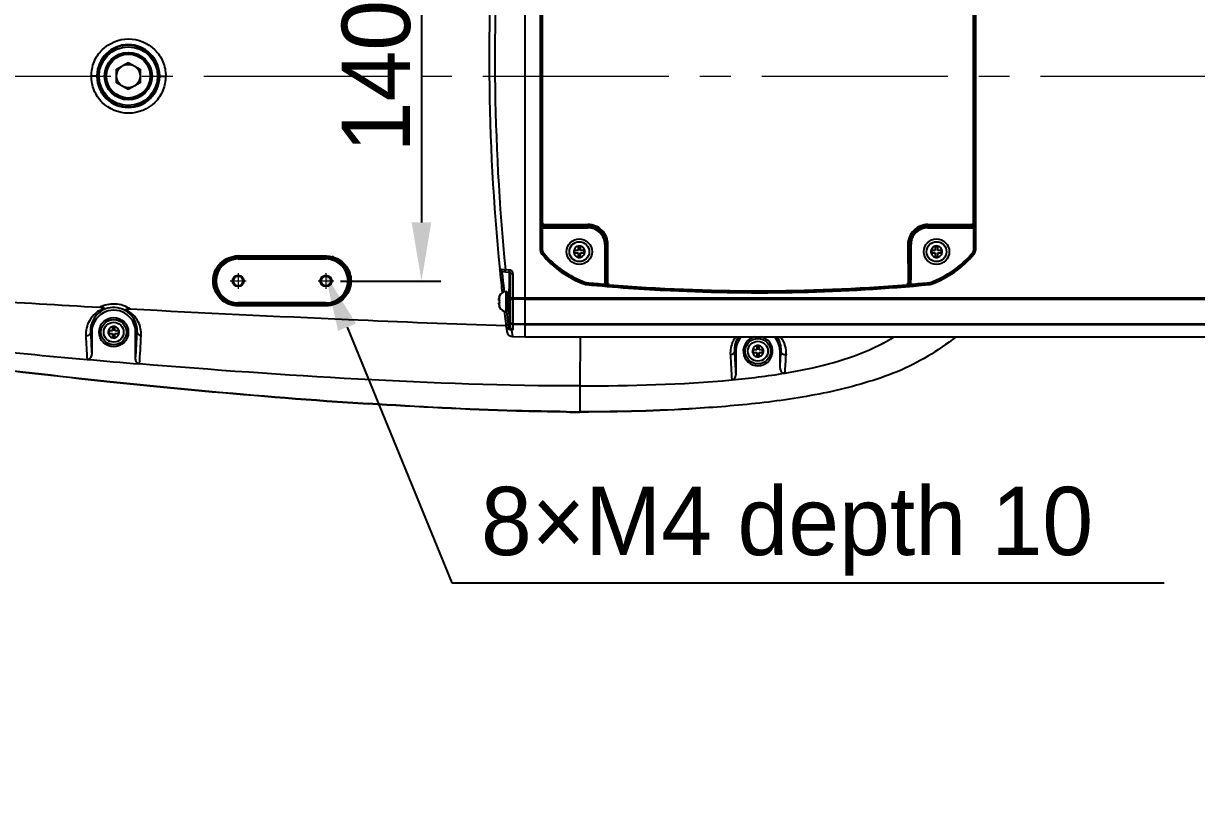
# Model space of a CAD drawing. Header units: millimetres. Extents: x 4086 to 8300, y 123 to 1549.
# Drawn here: x 6740 to 6860.2, y 1225.4 to 1305.5 of the extents above; entities that cross this region are included whole.
import ezdxf
from ezdxf import colors
from ezdxf.entities.mleader import LeaderData, LeaderLine
from ezdxf.math import Vec2, Vec3

# ---------------------------------------------------------------- set-up
doc = ezdxf.new("R2010")
doc.units = ezdxf.units.MM
doc.linetypes.add('CENTER2', pattern=[28.575, 19.05, -3.175, 3.175, -3.175])
doc.layers.add('中心线层', color=7, linetype='CENTER2', lineweight=0)
doc.layers.add('轮廓实线层', color=7, linetype='Continuous', lineweight=30)
doc.layers.add('尺寸标注', color=7, linetype='Continuous')
doc.styles.add('思源黑', font='SourceHanSansCN-Normal.ttf')
doc.dimstyles.new('尺寸标注_3_10比例', dxfattribs={"dimtxt": 7, "dimasz": 6, "dimexe": 2, "dimexo": 1.5, "dimgap": 1, "dimtad": 1, "dimdec": 1, "dimlfac": 3.333333, "dimdsep": 46, "dimtxsty": '思源黑', "dimcen": 0.09, "dimadec": 0, "dimazin": 0, "dimtp": 0.01, "dimtm": 0.01, "dimtfac": 1, "dimtdec": 1, "dimtofl": 0, "dimtmove": 0, "dimatfit": 3, "dimfxl": 0, "dimtolj": 1, "dimarcsym": 0})

# ---------------------------------------------------------------- blocks, each defined once
blk = doc.blocks.new('*D2892')
at = {"layer": 'Defpoints', "color": 0}
for p in [(6771, 1321.05), (6771, 1279.05), (6780.78, 1279.05)]:
    blk.add_point(p, dxfattribs=at)
at = {"layer": '轮廓实线层', "color": 0, "lineweight": -2}
for p, q in [((6772.5, 1321.05), (6782.78, 1321.05)), ((6780.78, 1315.05), (6780.78, 1285.05)), ((6772.5, 1279.05), (6782.78, 1279.05))]:
    blk.add_line(p, q, dxfattribs=at)
at = {"layer": '轮廓实线层', "color": 0}
for points in [[(6781.78, 1315.05), (6779.78, 1315.05), (6780.78, 1321.05)], [(6779.78, 1285.05), (6781.78, 1285.05), (6780.78, 1279.05)]]:
    blk.add_solid(points, dxfattribs=at)
at = {"layer": '轮廓实线层', "color": 0, "insert": (6776.16, 1300.05), "char_height": 7, "attachment_point": 5, "rotation": 90, "style": '思源黑'}
blk.add_mtext('\\A1;140', dxfattribs=at)

msp = doc.modelspace()

# ---------------------------------------------------------------- linework, layer by layer
for p, q in [((6791.398, 1273.314), (6791.398, 1326.795)), ((6792.973, 1282.19), (6792.973, 1317.919)), ((6837.523, 1317.919), (6837.523, 1282.19)), ((6793.19, 1284.962), (6793.19, 1315.147)), ((6837.306, 1315.147), (6837.306, 1284.962)), ((6749.548, 1300.747), (6750.748, 1301.44)), ((6749.548, 1299.362), (6749.548, 1300.747)), ((6750.748, 1301.44), (6751.948, 1300.747)), ((6751.948, 1300.747), (6751.948, 1299.362)), ((6747.524, 1300.055), (6746.955, 1300.055)), ((6750.748, 1298.669), (6749.548, 1299.362)), ((6751.948, 1299.362), (6750.748, 1298.669)), ((6753.959, 1300.055), (6754.583, 1300.055)), ((6793.029, 1284.943), (6793.04, 1284.969)), ((6797.828, 1284.835), (6793.34, 1284.811)), ((6793.34, 1284.668), (6793.34, 1284.811)), ((6797.829, 1284.512), (6797.828, 1284.835)), ((6832.665, 1284.512), (6832.667, 1284.835)), ((6837.155, 1284.811), (6832.667, 1284.835)), ((6837.155, 1284.668), (6837.155, 1284.811)), ((6837.466, 1284.943), (6837.455, 1284.969)), ((6837.467, 1284.934), (6837.466, 1284.943)), ((6793.02, 1284.488), (6793.02, 1282.19)), ((6793.176, 1284.488), (6793.02, 1284.488)), ((6793.176, 1284.488), (6797.829, 1284.512)), ((6793.176, 1282.19), (6793.176, 1284.488)), ((6793.331, 1284.644), (6797.828, 1284.667)), ((6797.828, 1284.692), (6793.34, 1284.668)), ((6832.665, 1284.512), (6837.319, 1284.488)), ((6837.155, 1284.668), (6832.666, 1284.692)), ((6832.666, 1284.667), (6837.164, 1284.644)), ((6837.173, 1284.64), (6837.164, 1284.644)), ((6837.319, 1284.488), (6837.319, 1282.19)), ((6837.475, 1284.488), (6837.319, 1284.488)), ((6837.475, 1282.19), (6837.475, 1284.488)), ((6796.82, 1282.565), (6796.82, 1282.182)), ((6797.075, 1282.565), (6796.82, 1282.565)), ((6797.075, 1282.182), (6797.075, 1282.565)), ((6799.563, 1282.787), (6799.563, 1279.393)), ((6799.563, 1282.787), (6799.735, 1282.787)), ((6799.719, 1279.393), (6799.719, 1282.787)), ((6799.865, 1278.825), (6799.884, 1282.779)), ((6830.61, 1282.779), (6830.629, 1278.825)), ((6830.759, 1282.787), (6830.931, 1282.787)), ((6830.775, 1282.787), (6830.775, 1279.393)), ((6830.931, 1279.393), (6830.931, 1282.787)), ((6833.42, 1282.565), (6833.42, 1282.182)), ((6833.675, 1282.565), (6833.42, 1282.565)), ((6833.675, 1282.182), (6833.675, 1282.565)), ((6761.998, 1281.31), (6761.998, 1281.46)), ((6761.998, 1281.46), (6770.998, 1281.46)), ((6761.998, 1281.31), (6770.998, 1281.31)), ((6770.998, 1281.46), (6770.998, 1281.31)), ((6793.176, 1282.19), (6792.973, 1282.19)), ((6793.111, 1281.807), (6793.267, 1281.937)), ((6796.438, 1282.182), (6796.438, 1281.927)), ((6796.82, 1282.182), (6796.438, 1282.182)), ((6796.438, 1281.927), (6796.82, 1281.927)), ((6796.82, 1281.927), (6796.82, 1281.545)), ((6796.82, 1281.545), (6797.075, 1281.545)), ((6797.458, 1282.182), (6797.075, 1282.182)), ((6797.075, 1281.545), (6797.075, 1281.927)), ((6797.075, 1281.927), (6797.458, 1281.927)), ((6797.458, 1281.927), (6797.458, 1282.182)), ((6833.038, 1282.182), (6833.038, 1281.927)), ((6833.42, 1282.182), (6833.038, 1282.182)), ((6833.038, 1281.927), (6833.42, 1281.927)), ((6833.42, 1281.927), (6833.42, 1281.545)), ((6833.42, 1281.545), (6833.675, 1281.545)), ((6834.058, 1282.182), (6833.675, 1282.182)), ((6833.675, 1281.545), (6833.675, 1281.927)), ((6833.675, 1281.927), (6834.058, 1281.927)), ((6834.058, 1281.927), (6834.058, 1282.182)), ((6837.384, 1281.807), (6837.228, 1281.937)), ((6837.523, 1282.19), (6837.319, 1282.19)), ((6788.796, 1280.245), (6788.793, 1280.275)), ((6788.969, 1280.243), (6789.157, 1280.241)), ((6789.014, 1280.03), (6789.761, 1279.965)), ((6789.014, 1280.03), (6789.027, 1279.909)), ((6789.027, 1279.909), (6789.043, 1279.763)), ((6789.157, 1280.241), (6789.379, 1280.238)), ((6789.379, 1280.238), (6789.773, 1280.204)), ((6789.761, 1279.965), (6789.761, 1278.26)), ((6789.898, 1274.293), (6789.898, 1279.815)), ((6789.898, 1279.815), (6790.129, 1279.815)), ((6790.129, 1279.815), (6790.129, 1274.055)), ((6797.514, 1278.721), (6797.583, 1278.912)), ((6797.679, 1278.89), (6797.659, 1278.688)), ((6799.719, 1279.393), (6799.563, 1279.393)), ((6799.565, 1278.832), (6799.718, 1278.833)), ((6799.581, 1278.717), (6799.728, 1278.757)), ((6830.766, 1278.757), (6830.913, 1278.717)), ((6830.931, 1279.393), (6830.775, 1279.393)), ((6830.929, 1278.832), (6830.776, 1278.833)), ((6832.836, 1278.688), (6832.816, 1278.89)), ((6832.981, 1278.721), (6832.912, 1278.912)), ((6788.754, 1277.465), (6788.78, 1277.531)), ((6788.78, 1277.528), (6788.78, 1277.532)), ((6788.78, 1276.378), (6788.78, 1277.528)), ((6789.445, 1275.935), (6789.445, 1277.975)), ((6789.445, 1277.975), (6789.535, 1277.975)), ((6789.535, 1277.974), (6789.535, 1275.935)), ((6789.535, 1277.739), (6789.748, 1277.739)), ((6789.748, 1278.26), (6789.898, 1278.26)), ((6789.748, 1275.65), (6789.748, 1278.259)), ((6799.969, 1278.528), (6799.99, 1278.535)), ((6830.504, 1278.535), (6830.526, 1278.528)), ((6761.998, 1276.623), (6761.998, 1276.799)), ((6770.998, 1276.799), (6761.998, 1276.799)), ((6761.998, 1276.649), (6770.998, 1276.649)), ((6770.998, 1276.799), (6770.998, 1276.649)), ((6788.76, 1277.082), (6788.675, 1277.082)), ((6788.675, 1276.827), (6788.76, 1276.827)), ((6788.78, 1276.378), (6788.754, 1276.445)), ((6788.754, 1276.445), (6788.76, 1276.445)), ((6788.76, 1277.465), (6788.755, 1277.465)), ((6943.348, 1277.306), (6789.898, 1277.306)), ((6791.398, 1277.153), (6790.129, 1277.176)), ((6943.348, 1277.153), (6791.398, 1277.153)), ((6789.445, 1275.935), (6789.535, 1275.935)), ((6789.487, 1275.94), (6789.525, 1275.624)), ((6789.535, 1276.17), (6789.748, 1276.17)), ((6789.748, 1275.65), (6789.898, 1275.65)), ((6789.761, 1275.65), (6789.761, 1274.346)), ((6748.738, 1273.932), (6748.738, 1273.677)), ((6749.12, 1273.932), (6748.738, 1273.932)), ((6749.12, 1274.315), (6749.12, 1273.932)), ((6749.375, 1274.315), (6749.12, 1274.315)), ((6749.375, 1273.932), (6749.375, 1274.315)), ((6749.758, 1273.932), (6749.375, 1273.932)), ((6749.758, 1273.677), (6749.758, 1273.932)), ((6789.439, 1274.529), (6789.521, 1273.883)), ((6789.929, 1274.175), (6789.898, 1274.293)), ((6790.01, 1274.019), (6790.096, 1273.36)), ((6791.398, 1274.641), (6790.129, 1274.671)), ((6791.398, 1274.553), (6790.129, 1274.596)), ((6943.348, 1274.641), (6791.398, 1274.641)), ((6943.348, 1274.553), (6791.398, 1274.553)), ((6746.88, 1273.805), (6747.005, 1273.805)), ((6747.005, 1273.805), (6747.005, 1271.546)), ((6748.738, 1273.677), (6749.12, 1273.677)), ((6749.12, 1273.677), (6749.12, 1273.295)), ((6749.12, 1273.295), (6749.375, 1273.295)), ((6749.375, 1273.295), (6749.375, 1273.677)), ((6749.375, 1273.677), (6749.758, 1273.677)), ((6751.498, 1271.061), (6751.498, 1273.805)), ((6751.498, 1273.805), (6751.646, 1273.805)), ((6790.095, 1273.36), (6791.398, 1273.314)), ((6791.398, 1273.314), (6943.348, 1273.314)), ((6797.028, 1273.306), (6797.011, 1268.294)), ((6812.844, 1271.855), (6812.977, 1271.855)), ((6812.977, 1271.855), (6812.977, 1269.428)), ((6814.738, 1271.982), (6814.738, 1271.727)), ((6815.12, 1271.982), (6814.738, 1271.982)), ((6814.738, 1271.727), (6815.12, 1271.727)), ((6815.12, 1272.365), (6815.12, 1271.982)), ((6815.375, 1272.365), (6815.12, 1272.365)), ((6815.12, 1271.727), (6815.12, 1271.345)), ((6815.375, 1271.982), (6815.375, 1272.365)), ((6815.758, 1271.982), (6815.375, 1271.982)), ((6815.375, 1271.345), (6815.375, 1271.727)), ((6815.375, 1271.727), (6815.758, 1271.727)), ((6815.758, 1271.727), (6815.758, 1271.982)), ((6817.513, 1270.126), (6817.513, 1271.855)), ((6817.513, 1271.855), (6817.614, 1271.855)), ((6815.12, 1271.345), (6815.375, 1271.345)), ((6797.017, 1268.294), (6797.017, 1265.649)), ((6797.169, 1265.618), (6797.016, 1265.618)), ((6797.169, 1265.649), (6797.017, 1265.649)), ((6797.168, 1265.621), (6797.168, 1265.649))]:
    msp.add_line(p, q)
for points in [[(6799.565, 1278.832), (6799.567, 1278.793), (6799.573, 1278.755), (6799.581, 1278.717)], [(6799.659, 1278.634), (6799.63, 1278.658), (6799.603, 1278.687), (6799.581, 1278.717)], [(6830.766, 1278.757), (6830.754, 1278.72), (6830.738, 1278.685), (6830.718, 1278.653)], [(6830.913, 1278.717), (6830.922, 1278.755), (6830.927, 1278.793), (6830.929, 1278.832)], [(6789.521, 1273.883), (6789.591, 1273.669), (6789.736, 1273.495)], [(6789.736, 1273.495), (6789.936, 1273.387), (6790.096, 1273.36)]]:
    msp.add_lwpolyline(points)
for centre, radius in [((6750.748, 1300.055), 3), ((6750.748, 1300.055), 2.43), ((6750.748, 1300.055), 2.25), ((6750.748, 1300.055), 1.2), ((6796.948, 1282.055), 1.305), ((6796.948, 1282.055), 1.02), ((6833.548, 1282.055), 1.305), ((6833.548, 1282.055), 1.02), ((6761.998, 1279.055), 0.585), ((6761.998, 1279.055), 0.495), ((6770.998, 1279.055), 0.585), ((6770.998, 1279.055), 0.495), ((6749.248, 1273.805), 1.5), ((6749.248, 1273.805), 1.305), ((6749.248, 1273.805), 1.02), ((6815.248, 1271.855), 1.305), ((6815.248, 1271.855), 1.02)]:
    msp.add_circle(centre, radius)
for centre, radius, start, end in [((7006.496, 1301.935), 218.778, 175.22256, 185.68199), ((7006.926, 1301.939), 218.627, 175.30333, 185.69661), ((-3167.363, 1300.054), 9960.414, 359.9132208, 0.0867803), ((16797.842, 1300.054), 9960.398, 179.9132195, 180.0867794), ((6750.741, 1300.055), 3.218, 0.95159, 179.06113), ((6750.748, 1300.055), 3.16, 0, 359.22375), ((6750.748, 1300.055), 2.4, 180, 179.30144), ((6750.695, 1300.055), 3.171, 179.04399, 181.00873), ((6750.741, 1300.054), 3.218, 180.98455, 359.0925), ((6750.788, 1300.054), 3.171, 359.07575, 0.97524), ((6793.337, 1284.965), 0.296, 229.81525, 240.23218), ((6793.195, 1288.235), 3.273, 269.17025, 269.90003), ((6797.838, 1282.788), 2.047, 359.74607, 90.29276), ((6832.656, 1282.788), 2.047, 89.70741, 180.25376), ((6837.155, 1284.961), 0.293, 269.82294, 310.15692), ((6837.3, 1288.235), 3.273, 270.09994, 270.82785), ((6806.685, 1284.548), 13.666, 179.30647, 179.6784), ((6811.129, 1284.523), 18.11, 179.67818, 180.11096), ((6797.838, 1282.795), 1.897, 359.73945, 90.30573), ((6797.838, 1282.787), 1.881, 0, 90.29687), ((6797.838, 1282.787), 1.725, 0, 90.29687), ((6832.656, 1282.795), 1.897, 89.69428, 180.26054), ((6832.656, 1282.787), 1.881, 89.70313, 180), ((6832.656, 1282.787), 1.725, 89.70313, 180), ((6825.401, 1284.568), 12.074, 0.37594, 0.6609), ((6813.622, 1284.506), 23.853, 359.95616, 0.33903), ((6796.947, 1282.055), 0.576, 115.18007, 129.02915), ((6796.946, 1282.049), 0.583, 67.94386, 76.10103), ((6796.946, 1282.054), 0.578, 6.5115, 37.09381), ((6833.547, 1282.055), 0.576, 115.18007, 129.02915), ((6833.546, 1282.049), 0.583, 67.94386, 76.10103), ((6833.546, 1282.054), 0.578, 6.5115, 37.09381), ((6761.995, 1279.045), 2.422, 89.94467, 270.05691), ((6761.998, 1279.055), 2.405, 90, 270), ((6761.998, 1279.055), 2.255, 90, 270), ((6762.016, 1278.915), 2.715, 90.28474, 90.92151), ((6770.998, 1279.056), 2.404, 270, 89.9971), ((6770.995, 1279.045), 2.414, 270.06025, 75.08261), ((6770.998, 1279.055), 2.255, 270, 90), ((6771.113, 1279.317), 2.283, 73.31107, 76.60757), ((6793.573, 1282.19), 0.6, 180, 219.6964), ((6793.573, 1282.19), 0.553, 180, 219.6964), ((6800.961, 1288.324), 10.203, 219.6964, 250.25485), ((6800.961, 1288.324), 10.156, 219.6964, 250.25485), ((6793.573, 1282.19), 0.397, 179.9996, 219.6964), ((6800.961, 1288.324), 10, 219.6964, 250.25485), ((6796.931, 1282.041), 0.556, 215.38556, 222.48001), ((6829.534, 1288.324), 10, 289.74515, 320.3036), ((6829.534, 1288.324), 10.156, 289.74515, 320.3036), ((6829.534, 1288.324), 10.203, 289.74515, 320.3036), ((6833.531, 1282.041), 0.556, 215.38556, 222.48001), ((6836.923, 1282.19), 0.397, 320.3036, 0.00039), ((6836.923, 1282.19), 0.553, 320.3036, 0), ((6836.923, 1282.19), 0.6, 320.3036, 0), ((6789.035, 1280.269), 0.24, 185.68978, 265), ((7006.496, 1301.935), 218.778, 185.69856, 185.76738), ((7011.187, 1302.353), 223.487, 185.75312, 186.29768), ((6789.748, 1279.815), 0.15, 0, 85), ((6771.006, 1279.06), 2.555, 356.8685, 0.15437), ((6970.51, 1299.9), 182.58, 186.33211, 186.44894), ((6970.147, 1299.861), 182.215, 186.44965, 186.90532), ((6789.745, 1279.815), 0.384, 0.04309, 8.52344), ((6797.717, 1279.285), 0.6, 250.25485, 264.47507), ((6797.717, 1279.285), 0.553, 250.25485, 264.47507), ((6797.717, 1279.285), 0.397, 250.25485, 264.47507), ((6813.93, 1446.975), 169.025, 264.47752, 265.26192), ((6813.93, 1446.975), 168.869, 264.47752, 265.12553), ((6880.373, 1279.387), 80.809, 179.99572, 180.3934), ((6967.366, 1278.943), 167.648, 179.84623, 180.03755), ((6800.016, 1278.834), 0.298, 180.24734, 194.9371), ((6816.55, 1447.135), 169.185, 274.73824, 275.52212), ((6830.479, 1278.834), 0.297, 345.02351, 359.76514), ((6663.022, 1278.943), 167.754, 359.96249, 0.15372), ((6816.55, 1447.135), 169.029, 274.8745, 275.52212), ((6750.122, 1279.387), 80.809, 359.60656, 0.00429), ((6832.778, 1279.285), 0.397, 275.52493, 289.74515), ((6832.778, 1279.285), 0.553, 275.52493, 289.74515), ((6832.778, 1279.285), 0.6, 275.52493, 289.74515), ((6815.473, 2509.802), 1235.288, 265.713196, 266.860335), ((6789.445, 1277.255), 0.72, 90, 157.38014), ((6815.248, 1462.65), 184.746, 265.26272, 274.73708), ((6815.248, 1462.564), 184.52, 265.26076, 274.73903), ((6790.165, 1276.955), 1.495, 160.04787, 175.10622), ((6790.165, 1276.955), 1.495, 184.89378, 199.95213), ((6790.165, 1276.955), 1.411, 174.81427, 185.18573), ((6789.445, 1276.655), 0.72, 202.61986, 270), ((6749.26, 1273.959), 2.385, 111.27684, 183.70986), ((6749.251, 1273.805), 2.247, 359.99811, 180.00189), ((6749.26, 1273.953), 2.391, 356.44388, 62.42357), ((7011.187, 1302.353), 223.487, 186.77961, 187.3189), ((7011.148, 1302.351), 223.228, 186.87656, 187.15196), ((6749.23, 1273.799), 0.594, 34.97126, 41.6162), ((6790.013, 1274.584), 0.571, 225.50071, 235.6541), ((6790.01, 1274.599), 0.355, 187.1948, 225.34521), ((6790.004, 1274.571), 0.555, 235.6461, 241.88666), ((6792.282, 1271.88), 3.527, 135.64077, 137.11128), ((7819.202, 1331.618), 1074.392, 183.104729, 183.233635), ((7822.105, 1332.136), 1076.806, 183.105256, 183.22561), ((6749.249, 1273.805), 0.578, 186.53968, 217.11165), ((6749.249, 1273.81), 0.583, 247.94939, 256.10169), ((6749.249, 1273.802), 0.574, 295.14673, 309.03559), ((5755.249, 1326.096), 997.767, 356.838077, 356.995837), ((5755.339, 1325.744), 998.09, 356.830037, 356.995623), ((6815.241, 1272.004), 2.402, 146.93397, 183.56889), ((6815.248, 1271.855), 1.5, 102.06576, 78.1173), ((6815.223, 1272.016), 2.396, 356.12504, 32.80138), ((7514.955, 1309.138), 703.101, 183.039655, 183.237683), ((6815.249, 1271.855), 0.578, 186.53968, 217.11165), ((6815.23, 1271.849), 0.594, 34.97126, 41.6162), ((5969.228, 1320.196), 849.762, 356.622063, 356.73877), ((6836.777, 2104.36), 840.241, 262.923097, 263.972681), ((6836.093, 2098.637), 834.451, 262.921303, 263.978137), ((6836.325, 2284.617), 1017.574, 264.937082, 265.240801), ((7511.752, 1308.605), 700.306, 183.038778, 183.248749), ((6815.249, 1271.86), 0.583, 247.94939, 256.10169), ((6815.249, 1271.852), 0.574, 295.14673, 309.03559), ((5972.456, 1319.666), 847.048, 356.612059, 356.738475), ((6827.181, 2014.807), 750.176, 263.983341, 264.402619), ((6827.336, 2016.708), 752.056, 263.986783, 264.404998), ((6819.963, 1939.252), 674.277, 264.386777, 265.843586), ((6819.731, 1937.197), 672.182, 264.389358, 265.850648), ((6812.516, 1838.711), 573.461, 265.857627, 266.281539), ((6812.643, 1841.343), 576.067, 265.863975, 266.285949), ((6797.615, 1496.411), 230.794, 269.50498, 269.85108), ((6797.549, 1496.724), 231.076, 269.52201, 269.86785)]:
    msp.add_arc(centre, radius, start, end)
for points, knots in [([(6746.955, 1300.055), (6746.974, 1300.55), (6747.144, 1301.555), (6748.27, 1303.226), (6750.767, 1304.291), (6753.271, 1303.227), (6754.386, 1301.555), (6754.576, 1300.551), (6754.583, 1300.055)], [0, 0, 0, 0, 0.1262986, 0.252559, 0.4999151, 0.7474203, 0.8736937, 1, 1, 1, 1]), ([(6754.583, 1300.055), (6754.565, 1299.558), (6754.393, 1298.554), (6753.268, 1296.883), (6750.771, 1295.819), (6748.267, 1296.882), (6747.151, 1298.554), (6746.963, 1299.558), (6746.955, 1300.055)], [0, 0, 0, 0, 0.1263038, 0.2525654, 0.4999243, 0.7474161, 0.8736925, 1, 1, 1, 1]), ([(6793.029, 1284.943), (6793.026, 1284.935), (6793.029, 1284.855), (6793.022, 1284.781), (6793.021, 1284.713)], [0, 0, 0, 0, 0.1099398, 1, 1, 1, 1]), ([(6793.04, 1284.969), (6793.046, 1284.961), (6793.09, 1284.971), (6793.122, 1284.963), (6793.148, 1284.962)], [0, 0, 0, 0, 0.285114, 1, 1, 1, 1]), ([(6793.265, 1284.831), (6793.276, 1284.825), (6793.301, 1284.815), (6793.327, 1284.811), (6793.34, 1284.811)], [0, 0, 0, 0, 0.5002595, 1, 1, 1, 1]), ([(6837.286, 1284.887), (6837.292, 1284.898), (6837.302, 1284.923), (6837.306, 1284.949), (6837.306, 1284.962)], [0, 0, 0, 0, 0.5000184, 1, 1, 1, 1]), ([(6837.455, 1284.969), (6837.449, 1284.96), (6837.405, 1284.971), (6837.373, 1284.963), (6837.347, 1284.962)], [0, 0, 0, 0, 0.2851526, 1, 1, 1, 1]), ([(6837.474, 1284.707), (6837.474, 1284.731), (6837.473, 1284.807), (6837.473, 1284.883), (6837.467, 1284.934)], [0, 0, 0, 0, 0.3128, 1, 1, 1, 1]), ([(6793.18, 1284.514), (6793.179, 1284.51), (6793.176, 1284.501), (6793.176, 1284.492), (6793.176, 1284.488)], [0, 0, 0, 0, 0.4994284, 1, 1, 1, 1]), ([(6793.331, 1284.644), (6793.324, 1284.638), (6793.256, 1284.623), (6793.197, 1284.569), (6793.18, 1284.514)], [0, 0, 0, 0, 0.1400856, 1, 1, 1, 1]), ([(6837.259, 1284.592), (6837.245, 1284.604), (6837.216, 1284.622), (6837.186, 1284.635), (6837.173, 1284.64)], [0, 0, 0, 0, 0.5688053, 1, 1, 1, 1]), ([(6837.319, 1284.488), (6837.319, 1284.509), (6837.303, 1284.549), (6837.275, 1284.579), (6837.259, 1284.592)], [0, 0, 0, 0, 0.5116812, 1, 1, 1, 1]), ([(6799.735, 1282.787), (6799.739, 1282.784), (6799.792, 1282.783), (6799.84, 1282.779), (6799.884, 1282.779)], [0, 0, 0, 0, 0.0989257, 1, 1, 1, 1]), ([(6830.759, 1282.787), (6830.755, 1282.784), (6830.703, 1282.783), (6830.655, 1282.779), (6830.61, 1282.779)], [0, 0, 0, 0, 0.0989263, 1, 1, 1, 1]), ([(6762.002, 1276.491), (6761.668, 1276.508), (6760.992, 1276.614), (6759.867, 1277.373), (6759.15, 1279.044), (6759.963, 1281.058), (6761.318, 1281.619), (6761.972, 1281.63)], [0, 0, 0, 0, 0.1271461, 0.254158, 0.5026113, 0.7509465, 1, 1, 1, 1]), ([(6761.998, 1281.468), (6762.009, 1281.481), (6761.992, 1281.543), (6762.002, 1281.593), (6762.002, 1281.63)], [0, 0, 0, 0, 0.3099421, 1, 1, 1, 1]), ([(6770.997, 1281.46), (6771.011, 1281.468), (6770.986, 1281.539), (6771.001, 1281.584), (6771.001, 1281.621)], [0, 0, 0, 0, 0.3011255, 1, 1, 1, 1]), ([(6771.769, 1281.503), (6772.277, 1281.351), (6773.208, 1280.682), (6773.56, 1279.597), (6773.562, 1279.067)], [0, 0, 0, 0, 0.5004834, 1, 1, 1, 1]), ([(6796.87, 1281.47), (6796.883, 1281.469), (6796.91, 1281.468), (6796.935, 1281.473), (6796.948, 1281.478)], [0, 0, 0, 0, 0.5019224, 1, 1, 1, 1]), ([(6796.948, 1281.478), (6796.959, 1281.474), (6796.984, 1281.47), (6797.009, 1281.474), (6797.022, 1281.476)], [0, 0, 0, 0, 0.493059, 1, 1, 1, 1]), ([(6797.178, 1281.532), (6797.193, 1281.537), (6797.221, 1281.549), (6797.249, 1281.563), (6797.262, 1281.571)], [0, 0, 0, 0, 0.5023526, 1, 1, 1, 1]), ([(6797.262, 1281.571), (6797.273, 1281.577), (6797.293, 1281.591), (6797.312, 1281.606), (6797.322, 1281.614)], [0, 0, 0, 0, 0.4971023, 1, 1, 1, 1]), ([(6833.47, 1281.47), (6833.483, 1281.469), (6833.51, 1281.468), (6833.535, 1281.473), (6833.548, 1281.478)], [0, 0, 0, 0, 0.5019224, 1, 1, 1, 1]), ([(6833.548, 1281.478), (6833.559, 1281.474), (6833.584, 1281.47), (6833.609, 1281.474), (6833.622, 1281.476)], [0, 0, 0, 0, 0.493059, 1, 1, 1, 1]), ([(6833.778, 1281.532), (6833.793, 1281.537), (6833.821, 1281.549), (6833.849, 1281.563), (6833.862, 1281.571)], [0, 0, 0, 0, 0.5023526, 1, 1, 1, 1]), ([(6833.862, 1281.571), (6833.873, 1281.577), (6833.893, 1281.591), (6833.912, 1281.606), (6833.922, 1281.614)], [0, 0, 0, 0, 0.4971023, 1, 1, 1, 1]), ([(6788.796, 1280.245), (6788.798, 1280.23), (6788.888, 1280.266), (6788.926, 1280.244), (6788.969, 1280.243)], [0, 0, 0, 0, 0.2602007, 1, 1, 1, 1]), ([(6788.826, 1279.95), (6788.827, 1279.934), (6788.836, 1279.901), (6788.852, 1279.871), (6788.862, 1279.857)], [0, 0, 0, 0, 0.483394, 1, 1, 1, 1]), ([(6789.366, 1279.999), (6789.343, 1280.001), (6789.393, 1280.128), (6789.374, 1280.182), (6789.379, 1280.238)], [0, 0, 0, 0, 0.2934177, 1, 1, 1, 1]), ([(6789.773, 1280.204), (6789.768, 1280.147), (6789.788, 1280.094), (6789.737, 1279.967), (6789.761, 1279.965)], [0, 0, 0, 0, 0.706583, 1, 1, 1, 1]), ([(6790.082, 1280.001), (6790.093, 1279.981), (6790.111, 1279.939), (6790.122, 1279.894), (6790.125, 1279.872)], [0, 0, 0, 0, 0.5003346, 1, 1, 1, 1]), ([(6773.558, 1278.921), (6773.523, 1278.291), (6772.946, 1277.007), (6771.634, 1276.504), (6771.001, 1276.5)], [0, 0, 0, 0, 0.4991663, 1, 1, 1, 1]), ([(6788.862, 1279.857), (6788.872, 1279.842), (6788.898, 1279.815), (6788.929, 1279.795), (6788.946, 1279.787)], [0, 0, 0, 0, 0.4922728, 1, 1, 1, 1]), ([(6788.946, 1279.787), (6788.962, 1279.78), (6788.994, 1279.769), (6789.027, 1279.763), (6789.044, 1279.762)], [0, 0, 0, 0, 0.5086754, 1, 1, 1, 1]), ([(6799.718, 1278.833), (6799.724, 1278.831), (6799.774, 1278.826), (6799.822, 1278.825), (6799.865, 1278.825)], [0, 0, 0, 0, 0.1271444, 1, 1, 1, 1]), ([(6799.728, 1278.757), (6799.733, 1278.738), (6799.746, 1278.702), (6799.766, 1278.668), (6799.776, 1278.653)], [0, 0, 0, 0, 0.5155357, 1, 1, 1, 1]), ([(6830.776, 1278.833), (6830.77, 1278.831), (6830.721, 1278.826), (6830.672, 1278.825), (6830.629, 1278.825)], [0, 0, 0, 0, 0.1271467, 1, 1, 1, 1]), ([(6830.913, 1278.717), (6830.904, 1278.701), (6830.88, 1278.671), (6830.851, 1278.646), (6830.835, 1278.634)], [0, 0, 0, 0, 0.4840579, 1, 1, 1, 1]), ([(6797.659, 1278.688), (6800.535, 1278.41), (6812.242, 1277.584), (6824.03, 1277.837), (6832.836, 1278.688)], [0, 0, 0, 0, 0.2461511, 1, 1, 1, 1]), ([(6799.776, 1278.653), (6799.765, 1278.663), (6799.717, 1278.659), (6799.681, 1278.646), (6799.659, 1278.634)], [0, 0, 0, 0, 0.3890495, 1, 1, 1, 1]), ([(6799.776, 1278.653), (6799.788, 1278.636), (6799.812, 1278.606), (6799.842, 1278.581), (6799.858, 1278.571)], [0, 0, 0, 0, 0.5245747, 1, 1, 1, 1]), ([(6799.858, 1278.571), (6799.848, 1278.575), (6799.825, 1278.578), (6799.803, 1278.572), (6799.792, 1278.567)], [0, 0, 0, 0, 0.4608701, 1, 1, 1, 1]), ([(6799.858, 1278.571), (6799.875, 1278.559), (6799.91, 1278.541), (6799.949, 1278.531), (6799.969, 1278.528)], [0, 0, 0, 0, 0.5127394, 1, 1, 1, 1]), ([(6799.99, 1278.535), (6799.991, 1278.539), (6799.993, 1278.586), (6799.999, 1278.632), (6800.002, 1278.675)], [0, 0, 0, 0, 0.0833696, 1, 1, 1, 1]), ([(6830.504, 1278.535), (6830.504, 1278.539), (6830.502, 1278.586), (6830.496, 1278.632), (6830.492, 1278.675)], [0, 0, 0, 0, 0.0836634, 1, 1, 1, 1]), ([(6830.526, 1278.528), (6830.545, 1278.531), (6830.584, 1278.541), (6830.62, 1278.559), (6830.637, 1278.571)], [0, 0, 0, 0, 0.4871801, 1, 1, 1, 1]), ([(6830.637, 1278.571), (6830.652, 1278.581), (6830.682, 1278.606), (6830.707, 1278.636), (6830.718, 1278.653)], [0, 0, 0, 0, 0.4754317, 1, 1, 1, 1]), ([(6830.637, 1278.571), (6830.646, 1278.575), (6830.669, 1278.578), (6830.691, 1278.572), (6830.703, 1278.567)], [0, 0, 0, 0, 0.4512711, 1, 1, 1, 1]), ([(6830.718, 1278.653), (6830.73, 1278.663), (6830.777, 1278.659), (6830.814, 1278.646), (6830.835, 1278.634)], [0, 0, 0, 0, 0.395081, 1, 1, 1, 1]), ([(6697.854, 1276.668), (6705.885, 1275.316), (6722.113, 1273.353), (6738.366, 1271.736), (6746.524, 1271.013)], [0, 0, 0, 0, 0.4985819, 1, 1, 1, 1]), ([(6747.816, 1276.368), (6748.292, 1276.619), (6749.399, 1276.883), (6750.48, 1276.508), (6750.922, 1276.198)], [0, 0, 0, 0, 0.4994834, 1, 1, 1, 1]), ([(6761.998, 1276.623), (6762.006, 1276.613), (6761.994, 1276.562), (6762.002, 1276.522), (6762.002, 1276.491)], [0, 0, 0, 0, 0.2992445, 1, 1, 1, 1]), ([(6770.998, 1276.631), (6771.004, 1276.62), (6770.994, 1276.572), (6771.001, 1276.531), (6771.001, 1276.5)], [0, 0, 0, 0, 0.290173, 1, 1, 1, 1]), ([(6789.898, 1277.298), (6789.898, 1277.25), (6789.98, 1277.176), (6790.056, 1277.199), (6790.082, 1277.209)], [0, 0, 0, 0, 0.633043, 1, 1, 1, 1]), ([(6748.269, 1276.255), (6747.648, 1276.032), (6746.645, 1275.188), (6746.36, 1273.958), (6746.39, 1273.427)], [0, 0, 0, 0, 0.553513, 1, 1, 1, 1]), ([(6748.269, 1276.255), (6748.289, 1276.231), (6748.308, 1276.172), (6748.373, 1276.197), (6748.376, 1276.213)], [0, 0, 0, 0, 0.6590275, 1, 1, 1, 1]), ([(6750.479, 1276.134), (6750.459, 1276.114), (6750.439, 1276.058), (6750.386, 1276.089), (6750.386, 1276.101)], [0, 0, 0, 0, 0.6915662, 1, 1, 1, 1]), ([(6750.479, 1276.134), (6750.501, 1276.158), (6750.651, 1276.208), (6750.801, 1276.206), (6750.918, 1276.2)], [0, 0, 0, 0, 0.2153977, 1, 1, 1, 1]), ([(6752.06, 1273.432), (6752.088, 1273.914), (6751.864, 1275.035), (6751.023, 1275.869), (6750.479, 1276.134)], [0, 0, 0, 0, 0.4437178, 1, 1, 1, 1]), ([(6750.922, 1276.198), (6758.378, 1275.793), (6771.215, 1275.182), (6784.056, 1274.651), (6789.438, 1274.492)], [0, 0, 0, 0, 0.5810224, 1, 1, 1, 1]), ([(6748.933, 1274.288), (6748.922, 1274.282), (6748.902, 1274.268), (6748.883, 1274.253), (6748.874, 1274.245)], [0, 0, 0, 0, 0.4971039, 1, 1, 1, 1]), ([(6749.017, 1274.327), (6749.003, 1274.322), (6748.974, 1274.31), (6748.946, 1274.296), (6748.933, 1274.288)], [0, 0, 0, 0, 0.5023533, 1, 1, 1, 1]), ([(6749.248, 1274.381), (6749.236, 1274.385), (6749.211, 1274.389), (6749.186, 1274.385), (6749.174, 1274.383)], [0, 0, 0, 0, 0.493074, 1, 1, 1, 1]), ([(6749.324, 1274.382), (6749.311, 1274.385), (6749.286, 1274.389), (6749.26, 1274.386), (6749.248, 1274.381)], [0, 0, 0, 0, 0.5074264, 1, 1, 1, 1]), ([(6789.439, 1274.529), (6789.436, 1274.55), (6789.561, 1274.522), (6789.604, 1274.552), (6789.656, 1274.559)], [0, 0, 0, 0, 0.2879225, 1, 1, 1, 1]), ([(6789.473, 1274.38), (6789.469, 1274.4), (6789.466, 1274.444), (6789.478, 1274.487), (6789.487, 1274.508)], [0, 0, 0, 0, 0.4732564, 1, 1, 1, 1]), ([(6789.613, 1274.177), (6789.615, 1274.19), (6789.651, 1274.223), (6789.677, 1274.258), (6789.698, 1274.281)], [0, 0, 0, 0, 0.3050922, 1, 1, 1, 1]), ([(6789.761, 1274.346), (6789.771, 1274.32), (6789.789, 1274.279), (6789.836, 1274.253), (6789.852, 1274.257)], [0, 0, 0, 0, 0.6227369, 1, 1, 1, 1]), ([(6789.852, 1274.257), (6789.864, 1274.26), (6789.884, 1274.266), (6789.898, 1274.285), (6789.898, 1274.293)], [0, 0, 0, 0, 0.6052364, 1, 1, 1, 1]), ([(6789.872, 1274.161), (6789.866, 1274.177), (6789.858, 1274.208), (6789.853, 1274.241), (6789.852, 1274.257)], [0, 0, 0, 0, 0.5099329, 1, 1, 1, 1]), ([(6790.129, 1274.671), (6790.075, 1274.672), (6790.005, 1274.677), (6789.913, 1274.743), (6789.944, 1274.788), (6789.96, 1274.802)], [0, 0, 0, 0, 0.5752021, 0.7760977, 1, 1, 1, 1]), ([(6790.129, 1274.055), (6790.129, 1274.046), (6790.083, 1274.016), (6790.039, 1274.026), (6790.003, 1274.026)], [0, 0, 0, 0, 0.205999, 1, 1, 1, 1]), ([(6746.88, 1273.805), (6746.878, 1273.7), (6746.746, 1273.479), (6746.509, 1273.42), (6746.39, 1273.427)], [0, 0, 0, 0, 0.4690024, 1, 1, 1, 1]), ([(6835.541, 1273.314), (6834.605, 1272.612), (6832.687, 1271.268), (6829.548, 1269.672), (6826.212, 1268.571), (6821.682, 1267.401), (6815.892, 1266.514), (6811.231, 1266.126), (6808.898, 1265.981)], [0, 0, 0, 0, 0.1250552, 0.2499489, 0.3750092, 0.4999602, 0.7500384, 1, 1, 1, 1]), ([(6812.964, 1273.316), (6812.861, 1273.175), (6812.529, 1272.619), (6812.396, 1271.949), (6812.425, 1271.48)], [0, 0, 0, 0, 0.27193, 1, 1, 1, 1]), ([(6817.572, 1273.315), (6817.77, 1273.047), (6818.078, 1272.451), (6818.131, 1271.791), (6818.128, 1271.474)], [0, 0, 0, 0, 0.5132206, 1, 1, 1, 1]), ([(6818.025, 1269.609), (6818.983, 1269.768), (6822.804, 1270.508), (6826.61, 1271.737), (6829.111, 1273.265)], [0, 0, 0, 0, 0.248986, 1, 1, 1, 1]), ([(6746.524, 1271.013), (6746.653, 1271.004), (6746.926, 1271.142), (6747.005, 1271.415), (6747.005, 1271.546)], [0, 0, 0, 0, 0.4954821, 1, 1, 1, 1]), ([(6814.933, 1272.338), (6814.922, 1272.332), (6814.902, 1272.318), (6814.883, 1272.303), (6814.874, 1272.295)], [0, 0, 0, 0, 0.4971039, 1, 1, 1, 1]), ([(6815.017, 1272.377), (6815.003, 1272.372), (6814.974, 1272.36), (6814.946, 1272.346), (6814.933, 1272.338)], [0, 0, 0, 0, 0.5023533, 1, 1, 1, 1]), ([(6815.248, 1272.431), (6815.236, 1272.435), (6815.211, 1272.439), (6815.186, 1272.435), (6815.174, 1272.433)], [0, 0, 0, 0, 0.493074, 1, 1, 1, 1]), ([(6815.324, 1272.432), (6815.311, 1272.435), (6815.286, 1272.439), (6815.26, 1272.436), (6815.248, 1272.431)], [0, 0, 0, 0, 0.5074264, 1, 1, 1, 1]), ([(6818.128, 1271.474), (6818.006, 1271.46), (6817.755, 1271.514), (6817.616, 1271.745), (6817.614, 1271.855)], [0, 0, 0, 0, 0.5290501, 1, 1, 1, 1]), ([(6751.899, 1270.552), (6751.784, 1270.561), (6751.56, 1270.704), (6751.498, 1270.945), (6751.498, 1271.061)], [0, 0, 0, 0, 0.4964614, 1, 1, 1, 1]), ([(6797.017, 1268.294), (6789.432, 1268.282), (6774.372, 1268.858), (6759.349, 1269.931), (6751.898, 1270.552)], [0, 0, 0, 0, 0.503572, 1, 1, 1, 1]), ([(6812.577, 1268.919), (6812.691, 1268.929), (6812.914, 1269.072), (6812.977, 1269.312), (6812.977, 1269.428)], [0, 0, 0, 0, 0.4967402, 1, 1, 1, 1]), ([(6817.513, 1270.127), (6817.513, 1269.992), (6817.599, 1269.709), (6817.894, 1269.588), (6818.025, 1269.608)], [0, 0, 0, 0, 0.5046578, 1, 1, 1, 1]), ([(6795.621, 1265.626), (6793.914, 1265.641), (6787.143, 1265.774), (6780.379, 1266.13), (6775.325, 1266.458)], [0, 0, 0, 0, 0.2521644, 1, 1, 1, 1]), ([(6795.622, 1265.657), (6793.904, 1265.671), (6787.133, 1265.803), (6780.369, 1266.159), (6775.327, 1266.486)], [0, 0, 0, 0, 0.2537275, 1, 1, 1, 1])]:
    msp.add_open_spline(points, degree=3, knots=knots)
for points in [[(6793.029, 1284.943), (6793.03, 1284.843), (6793.094, 1284.733), (6793.181, 1284.684)], [(6793.146, 1284.739), (6793.082, 1284.793), (6793.04, 1284.884), (6793.04, 1284.969)], [(6793.19, 1284.962), (6793.189, 1284.912), (6793.221, 1284.856), (6793.265, 1284.831)], [(6837.155, 1284.811), (6837.205, 1284.811), (6837.261, 1284.843), (6837.286, 1284.887)], [(6837.466, 1284.943), (6837.465, 1284.843), (6837.402, 1284.733), (6837.314, 1284.684)], [(6837.455, 1284.969), (6837.455, 1284.884), (6837.413, 1284.793), (6837.349, 1284.739)], [(6793.181, 1284.684), (6793.226, 1284.659), (6793.279, 1284.644), (6793.331, 1284.644)], [(6793.34, 1284.668), (6793.289, 1284.668), (6793.235, 1284.682), (6793.19, 1284.708)], [(6837.314, 1284.684), (6837.269, 1284.659), (6837.216, 1284.644), (6837.164, 1284.644)], [(6796.584, 1282.503), (6796.434, 1282.381), (6796.347, 1282.151), (6796.378, 1281.96)], [(6796.948, 1282.631), (6796.864, 1282.631), (6796.778, 1282.612), (6796.702, 1282.577)], [(6797.086, 1282.614), (6797.041, 1282.626), (6796.994, 1282.631), (6796.948, 1282.631)], [(6797.408, 1282.402), (6797.346, 1282.484), (6797.26, 1282.55), (6797.165, 1282.589)], [(6799.719, 1279.393), (6799.725, 1280.524), (6799.73, 1281.655), (6799.735, 1282.787)], [(6830.759, 1282.787), (6830.764, 1281.655), (6830.77, 1280.524), (6830.775, 1279.393)], [(6833.184, 1282.503), (6833.034, 1282.381), (6832.947, 1282.151), (6832.978, 1281.96)], [(6833.548, 1282.631), (6833.464, 1282.631), (6833.378, 1282.612), (6833.302, 1282.577)], [(6833.686, 1282.614), (6833.641, 1282.626), (6833.594, 1282.631), (6833.548, 1282.631)], [(6834.008, 1282.402), (6833.946, 1282.484), (6833.86, 1282.55), (6833.765, 1282.589)], [(6762.002, 1281.63), (6765.002, 1281.627), (6768.001, 1281.624), (6771.001, 1281.621)], [(6771.001, 1281.622), (6771.216, 1281.61), (6771.432, 1281.588), (6771.642, 1281.538)], [(6796.378, 1281.96), (6796.393, 1281.874), (6796.428, 1281.79), (6796.478, 1281.719)], [(6796.521, 1281.665), (6796.611, 1281.567), (6796.738, 1281.485), (6796.87, 1281.47)], [(6797.022, 1281.476), (6797.076, 1281.489), (6797.127, 1281.511), (6797.178, 1281.532)], [(6797.322, 1281.614), (6797.46, 1281.731), (6797.541, 1281.939), (6797.521, 1282.119)], [(6832.978, 1281.96), (6832.993, 1281.874), (6833.028, 1281.79), (6833.078, 1281.719)], [(6833.121, 1281.665), (6833.211, 1281.567), (6833.338, 1281.485), (6833.47, 1281.47)], [(6833.622, 1281.476), (6833.676, 1281.489), (6833.727, 1281.511), (6833.778, 1281.532)], [(6833.922, 1281.614), (6834.06, 1281.731), (6834.141, 1281.939), (6834.121, 1282.119)], [(6789.773, 1280.204), (6789.837, 1280.198), (6789.901, 1280.176), (6789.954, 1280.141)], [(6789.954, 1280.141), (6790.007, 1280.106), (6790.052, 1280.057), (6790.082, 1280.001)], [(6800.002, 1278.675), (6799.935, 1278.681), (6799.865, 1278.757), (6799.865, 1278.825)], [(6830.629, 1278.825), (6830.629, 1278.757), (6830.559, 1278.681), (6830.492, 1278.675)], [(6799.792, 1278.567), (6799.745, 1278.584), (6799.7, 1278.606), (6799.659, 1278.634)], [(6799.969, 1278.528), (6799.909, 1278.534), (6799.849, 1278.547), (6799.792, 1278.567)], [(6799.99, 1278.535), (6799.919, 1278.541), (6799.819, 1278.584), (6799.815, 1278.655)], [(6830.718, 1278.653), (6830.675, 1278.596), (6830.585, 1278.534), (6830.523, 1278.568)], [(6830.703, 1278.567), (6830.646, 1278.547), (6830.586, 1278.534), (6830.526, 1278.528)], [(6830.835, 1278.634), (6830.795, 1278.606), (6830.749, 1278.583), (6830.703, 1278.567)], [(6747.821, 1276.369), (6747.975, 1276.361), (6748.169, 1276.372), (6748.269, 1276.255)], [(6750.366, 1276.072), (6749.776, 1276.363), (6749.013, 1276.406), (6748.394, 1276.181)], [(6761.998, 1276.623), (6764.998, 1276.626), (6767.998, 1276.629), (6770.998, 1276.631)], [(6771.001, 1276.5), (6768.001, 1276.497), (6765.002, 1276.495), (6762.002, 1276.491)], [(6748.874, 1274.245), (6748.735, 1274.128), (6748.654, 1273.919), (6748.675, 1273.739)], [(6749.174, 1274.383), (6749.12, 1274.37), (6749.069, 1274.348), (6749.017, 1274.327)], [(6749.675, 1274.194), (6749.586, 1274.293), (6749.453, 1274.352), (6749.324, 1274.382)], [(6749.611, 1273.356), (6749.761, 1273.478), (6749.849, 1273.708), (6749.817, 1273.899)], [(6749.817, 1273.899), (6749.803, 1273.984), (6749.767, 1274.069), (6749.717, 1274.14)], [(6789.613, 1274.177), (6789.554, 1274.234), (6789.491, 1274.3), (6789.473, 1274.38)], [(6790.012, 1274.019), (6789.92, 1274.015), (6789.824, 1274.038), (6789.742, 1274.081)], [(6790.012, 1274.019), (6789.947, 1274.031), (6789.894, 1274.098), (6789.872, 1274.161)], [(6790.129, 1274.596), (6790.019, 1274.6), (6789.898, 1274.721), (6789.898, 1274.831)], [(6790.129, 1274.055), (6790.052, 1274.058), (6789.968, 1274.108), (6789.93, 1274.175)], [(6748.788, 1273.456), (6748.849, 1273.375), (6748.936, 1273.309), (6749.03, 1273.27)], [(6749.109, 1273.245), (6749.154, 1273.233), (6749.201, 1273.228), (6749.248, 1273.228)], [(6749.248, 1273.228), (6749.332, 1273.228), (6749.417, 1273.247), (6749.493, 1273.282)], [(6751.646, 1273.805), (6751.65, 1273.619), (6751.875, 1273.447), (6752.06, 1273.432)], [(6813.52, 1273.327), (6813.18, 1272.929), (6812.977, 1272.378), (6812.977, 1271.855)], [(6817.513, 1271.855), (6817.513, 1272.378), (6817.31, 1272.929), (6816.97, 1273.327)], [(6812.844, 1271.855), (6812.839, 1271.667), (6812.612, 1271.494), (6812.425, 1271.48)], [(6814.874, 1272.295), (6814.735, 1272.178), (6814.654, 1271.969), (6814.675, 1271.789)], [(6814.788, 1271.506), (6814.849, 1271.425), (6814.936, 1271.359), (6815.03, 1271.32)], [(6815.174, 1272.433), (6815.12, 1272.42), (6815.069, 1272.398), (6815.017, 1272.377)], [(6815.675, 1272.244), (6815.586, 1272.343), (6815.453, 1272.402), (6815.324, 1272.432)], [(6815.611, 1271.406), (6815.761, 1271.528), (6815.849, 1271.758), (6815.817, 1271.949)], [(6815.817, 1271.949), (6815.803, 1272.034), (6815.767, 1272.119), (6815.717, 1272.19)], [(6815.109, 1271.295), (6815.154, 1271.283), (6815.201, 1271.278), (6815.248, 1271.278)], [(6815.248, 1271.278), (6815.332, 1271.278), (6815.417, 1271.297), (6815.493, 1271.332)], [(6812.577, 1268.918), (6814.399, 1269.089), (6816.219, 1269.308), (6818.025, 1269.609)], [(6797.017, 1268.294), (6802.208, 1268.3), (6807.409, 1268.431), (6812.577, 1268.918)], [(6808.898, 1265.981), (6804.994, 1265.738), (6801.08, 1265.643), (6797.169, 1265.649)], [(6808.899, 1265.97), (6804.995, 1265.722), (6801.081, 1265.619), (6797.169, 1265.621)]]:
    msp.add_open_spline(points, degree=3)
at = {"layer": '中心线层'}
for p, q in [((6672.763, 1300.055), (7054.208, 1300.055)), ((6761.19, 1279.055), (6762.805, 1279.055)), ((6761.998, 1279.858), (6761.998, 1278.251)), ((6770.19, 1279.055), (6771.805, 1279.055)), ((6770.998, 1279.858), (6770.998, 1278.251))]:
    msp.add_line(p, q, dxfattribs=at)

# ---------------------------------------------------------------- dimensions: what is measured, and where the dimension line sits
at = {"layer": '轮廓实线层'}
dim = msp.add_linear_dim(base=(6780.781, 1279.055), p1=(6770.998, 1321.055), p2=(6770.998, 1279.055), angle=90, dimstyle='尺寸标注_3_10比例', dxfattribs=at)
dim.commit()
dim.dimension.update_dxf_attribs({"geometry": '*D2892', "text_midpoint": (6776.155, 1300.055)})

# ---------------------------------------------------------------- leaders
at = {"layer": '尺寸标注'}
ml = msp.add_multileader_mtext('Standard', dxfattribs=at)
ml.set_content('8×M4{\\A1;\\C256; depth }10', style='思源黑')
ml.set_leader_properties()
ml.build(insert=Vec2(0, 0))
ml.multileader.update_dxf_attribs({"text_left_attachment_type": 5, "text_right_attachment_type": 5, "dogleg_length": 1, "arrow_head_size": 6})
ctx = ml.context
ctx.base_point, ctx.char_height, ctx.arrow_head_size, ctx.plane_origin = Vec3(6784.876, 1248.123), 7, 6, Vec3(6770.88, 1279.871)
ctx.left_attachment, ctx.right_attachment = 5, 5
notes = []
notes.append((ctx, [(0, (1, 1, 0), (6783.876, 1248.123), (1, 0), 1, [(0, [(6770.88, 1279.871)], 0, [])])]))
ctx.mtext.insert, ctx.mtext.flow_direction = Vec3(6786.876, 1257.953), 5
for ctx, leaders in notes:
    for number, flags, end, landing, length, lines in leaders:
        leader = LeaderData()
        leader.index, (leader.has_last_leader_line, leader.has_dogleg_vector, leader.attachment_direction) = number, flags
        leader.last_leader_point, leader.dogleg_vector, leader.dogleg_length = Vec3(end), Vec3(landing), length
        for number, points, colour, breaks in lines:
            line = LeaderLine()
            line.index, line.vertices, line.color, line.breaks = number, Vec3.list(points), colors.encode_raw_color(colour), breaks
            leader.lines.append(line)
        ctx.leaders.append(leader)

doc.saveas('drawing.dxf')
